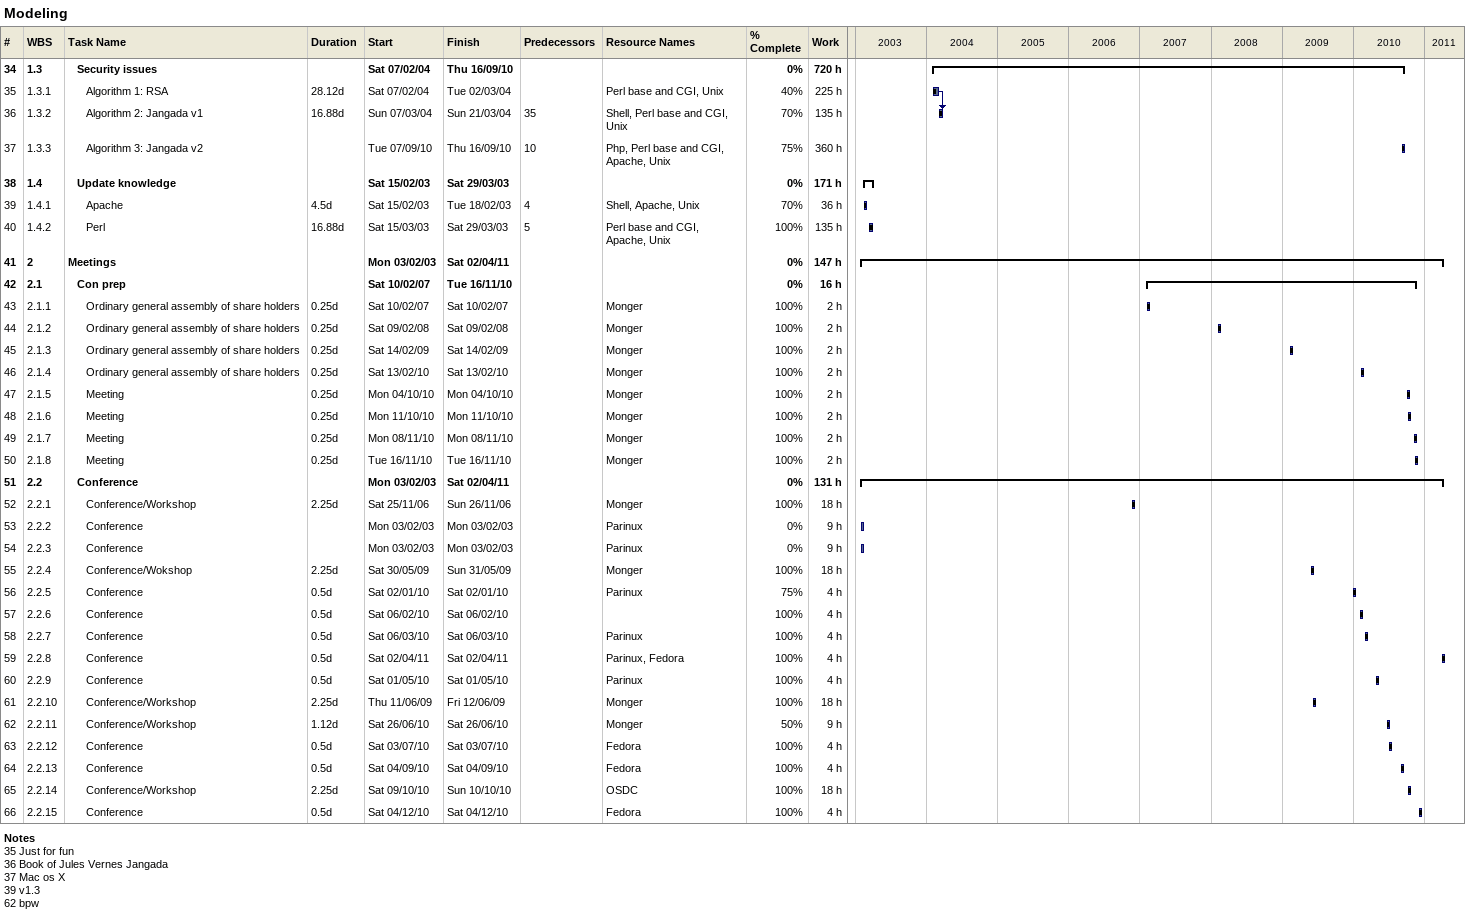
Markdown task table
Modeling

| ID | WBS | Task | Duration | Start | Finish | Predecessors | Resources | % complete | Work (h) |
|---|---|---|---|---|---|---|---|---|---|
| 34 | 1.3 | **Security issues** |  | 2004-02-07 | 2010-09-16 |  |  | 0 | 720 |
| 35 | 1.3.1 | Algorithm 1: RSA | 28.12d | 2004-02-07 | 2004-03-02 |  | Perl base and CGI, Unix | 40 | 225 |
| 36 | 1.3.2 | Algorithm 2: Jangada v1 | 16.88d | 2004-03-07 | 2004-03-21 | 35 | Shell, Perl base and CGI, Unix | 70 | 135 |
| 37 | 1.3.3 | Algorithm 3: Jangada v2 |  | 2010-09-07 | 2010-09-16 | 10 | Php, Perl base and CGI, Apache, Unix | 75 | 360 |
| 38 | 1.4 | **Update knowledge** |  | 2003-02-15 | 2003-03-29 |  |  | 0 | 171 |
| 39 | 1.4.1 | Apache | 4.5d | 2003-02-15 | 2003-02-18 | 4 | Shell, Apache, Unix | 70 | 36 |
| 40 | 1.4.2 | Perl | 16.88d | 2003-03-15 | 2003-03-29 | 5 | Perl base and CGI, Apache, Unix | 100 | 135 |
| 41 | 2 | **Meetings** |  | 2003-02-03 | 2011-04-02 |  |  | 0 | 147 |
| 42 | 2.1 | **Con prep** |  | 2007-02-10 | 2010-11-16 |  |  | 0 | 16 |
| 43 | 2.1.1 | Ordinary general assembly of share holders | 0.25d | 2007-02-10 | 2007-02-10 |  | Monger | 100 | 2 |
| 44 | 2.1.2 | Ordinary general assembly of share holders | 0.25d | 2008-02-09 | 2008-02-09 |  | Monger | 100 | 2 |
| 45 | 2.1.3 | Ordinary general assembly of share holders | 0.25d | 2009-02-14 | 2009-02-14 |  | Monger | 100 | 2 |
| 46 | 2.1.4 | Ordinary general assembly of share holders | 0.25d | 2010-02-13 | 2010-02-13 |  | Monger | 100 | 2 |
| 47 | 2.1.5 | Meeting | 0.25d | 2010-10-04 | 2010-10-04 |  | Monger | 100 | 2 |
| 48 | 2.1.6 | Meeting | 0.25d | 2010-10-11 | 2010-10-11 |  | Monger | 100 | 2 |
| 49 | 2.1.7 | Meeting | 0.25d | 2010-11-08 | 2010-11-08 |  | Monger | 100 | 2 |
| 50 | 2.1.8 | Meeting | 0.25d | 2010-11-16 | 2010-11-16 |  | Monger | 100 | 2 |
| 51 | 2.2 | **Conference** |  | 2003-02-03 | 2011-04-02 |  |  | 0 | 131 |
| 52 | 2.2.1 | Conference/Workshop | 2.25d | 2006-11-25 | 2006-11-26 |  | Monger | 100 | 18 |
| 53 | 2.2.2 | Conference |  | 2003-02-03 | 2003-02-03 |  | Parinux | 0 | 9 |
| 54 | 2.2.3 | Conference |  | 2003-02-03 | 2003-02-03 |  | Parinux | 0 | 9 |
| 55 | 2.2.4 | Conference/Wokshop | 2.25d | 2009-05-30 | 2009-05-31 |  | Monger | 100 | 18 |
| 56 | 2.2.5 | Conference | 0.5d | 2010-01-02 | 2010-01-02 |  | Parinux | 75 | 4 |
| 57 | 2.2.6 | Conference | 0.5d | 2010-02-06 | 2010-02-06 |  |  | 100 | 4 |
| 58 | 2.2.7 | Conference | 0.5d | 2010-03-06 | 2010-03-06 |  | Parinux | 100 | 4 |
| 59 | 2.2.8 | Conference | 0.5d | 2011-04-02 | 2011-04-02 |  | Parinux, Fedora | 100 | 4 |
| 60 | 2.2.9 | Conference | 0.5d | 2010-05-01 | 2010-05-01 |  | Parinux | 100 | 4 |
| 61 | 2.2.10 | Conference/Workshop | 2.25d | 2009-06-11 | 2009-06-12 |  | Monger | 100 | 18 |
| 62 | 2.2.11 | Conference/Workshop | 1.12d | 2010-06-26 | 2010-06-26 |  | Monger | 50 | 9 |
| 63 | 2.2.12 | Conference | 0.5d | 2010-07-03 | 2010-07-03 |  | Fedora | 100 | 4 |
| 64 | 2.2.13 | Conference | 0.5d | 2010-09-04 | 2010-09-04 |  | Fedora | 100 | 4 |
| 65 | 2.2.14 | Conference/Workshop | 2.25d | 2010-10-09 | 2010-10-10 |  | OSDC | 100 | 18 |
| 66 | 2.2.15 | Conference | 0.5d | 2010-12-04 | 2010-12-04 |  | Fedora | 100 | 4 |

Notes
- 35: Just for fun
- 36: Book of Jules Vernes Jangada
- 37: Mac os X
- 39: v1.3
- 62: bpw
